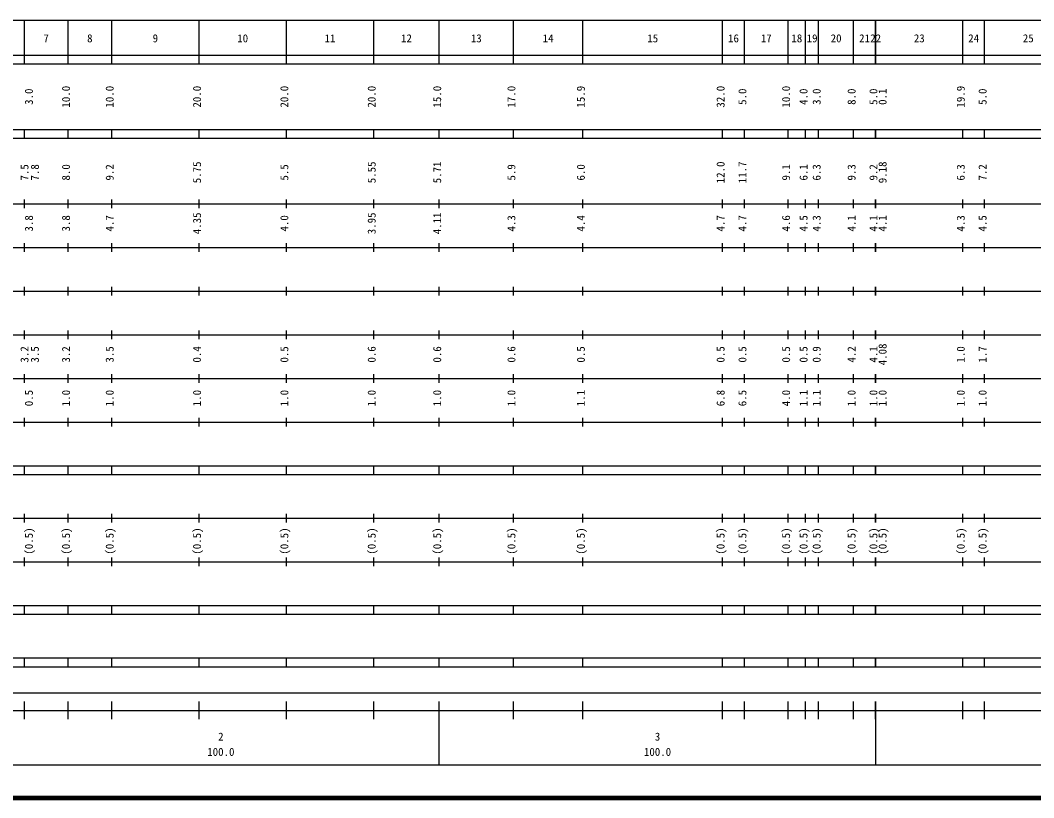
# Model space of a CAD drawing. Units: millimetres on the paper, enlarged 1000 times. Extents: x 40000 to 680000, y 20000 to 380000.
# Drawn here: x 172067 to 404153, y 20000 to 198000 of the extents above; entities that cross this region are included whole.
import ezdxf
from ezdxf.enums import TextEntityAlignment as Align

# ---------------------------------------------------------------- set-up
doc = ezdxf.new("R2010")
doc.units = ezdxf.units.MM
doc.header["$LTSCALE"] = 1000
doc.layers.add('M-TTL', color=2, linetype='Continuous', lineweight=140)
doc.layers.add('M-TTL-BAND', color=7, linetype='Continuous', lineweight=25)
doc.styles.add('ＭＳ ゴシック', font='')
doc.styles.get('ＭＳ ゴシック').set_extended_font_data('MS Gothic')

msp = doc.modelspace()

# ---------------------------------------------------------------- linework, layer by layer
at = {"layer": 'M-TTL'}
msp.add_line((40000, 20000), (680000, 20000), dxfattribs=at)
at = {"layer": 'M-TTL-BAND'}
for p, q in [((68000, 198000), (579000, 198000)), ((173000, 188000), (173000, 198000)), ((183000, 188000), (183000, 198000)), ((193000, 188000), (193000, 198000)), ((213000, 188000), (213000, 198000)), ((233000, 188000), (233000, 198000)), ((253000, 188000), (253000, 198000)), ((268000, 188000), (268000, 198000)), ((285000, 188000), (285000, 198000)), ((300900, 188000), (300900, 198000)), ((332900, 188000), (332900, 198000)), ((337900, 188000), (337900, 198000)), ((347900, 188000), (347900, 198000)), ((351900, 188000), (351900, 198000)), ((354900, 188000), (354900, 198000)), ((362900, 188000), (362900, 198000)), ((367900, 188000), (367900, 198000)), ((368000, 188000), (368000, 198000)), ((387900, 188000), (387900, 198000)), ((392900, 188000), (392900, 198000)), ((40000, 190000), (579000, 190000)), ((40000, 188000), (579000, 188000)), ((40000, 173000), (579000, 173000)), ((173000, 171000), (173000, 173000)), ((183000, 171000), (183000, 173000)), ((193000, 171000), (193000, 173000)), ((213000, 171000), (213000, 173000)), ((233000, 171000), (233000, 173000)), ((253000, 171000), (253000, 173000)), ((268000, 171000), (268000, 173000)), ((285000, 171000), (285000, 173000)), ((300900, 171000), (300900, 173000)), ((332900, 171000), (332900, 173000)), ((337900, 171000), (337900, 173000)), ((347900, 171000), (347900, 173000)), ((351900, 171000), (351900, 173000)), ((354900, 171000), (354900, 173000)), ((362900, 171000), (362900, 173000)), ((367900, 171000), (367900, 173000)), ((368000, 171000), (368000, 173000)), ((387900, 171000), (387900, 173000)), ((392900, 171000), (392900, 173000)), ((40000, 171000), (579000, 171000)), ((40000, 156000), (579000, 156000)), ((173000, 155000), (173000, 157000)), ((183000, 155000), (183000, 157000)), ((193000, 155000), (193000, 157000)), ((213000, 155000), (213000, 157000)), ((233000, 155000), (233000, 157000)), ((253000, 155000), (253000, 157000)), ((268000, 155000), (268000, 157000)), ((285000, 155000), (285000, 157000)), ((300900, 155000), (300900, 157000)), ((332900, 155000), (332900, 157000)), ((337900, 155000), (337900, 157000)), ((347900, 155000), (347900, 157000)), ((351900, 155000), (351900, 157000)), ((354900, 155000), (354900, 157000)), ((362900, 155000), (362900, 157000)), ((367900, 155000), (367900, 157000)), ((368000, 155000), (368000, 157000)), ((387900, 155000), (387900, 157000)), ((392900, 155000), (392900, 157000)), ((173000, 145000), (173000, 147000)), ((183000, 145000), (183000, 147000)), ((193000, 145000), (193000, 147000)), ((213000, 145000), (213000, 147000)), ((233000, 145000), (233000, 147000)), ((253000, 145000), (253000, 147000)), ((268000, 145000), (268000, 147000)), ((285000, 145000), (285000, 147000)), ((300900, 145000), (300900, 147000)), ((332900, 145000), (332900, 147000)), ((337900, 145000), (337900, 147000)), ((347900, 145000), (347900, 147000)), ((351900, 145000), (351900, 147000)), ((354900, 145000), (354900, 147000)), ((362900, 145000), (362900, 147000)), ((367900, 145000), (367900, 147000)), ((368000, 145000), (368000, 147000)), ((387900, 145000), (387900, 147000)), ((392900, 145000), (392900, 147000)), ((46000, 146000), (579000, 146000)), ((173000, 135000), (173000, 137000)), ((183000, 135000), (183000, 137000)), ((193000, 135000), (193000, 137000)), ((213000, 135000), (213000, 137000)), ((233000, 135000), (233000, 137000)), ((253000, 135000), (253000, 137000)), ((268000, 135000), (268000, 137000)), ((285000, 135000), (285000, 137000)), ((300900, 135000), (300900, 137000)), ((332900, 135000), (332900, 137000)), ((337900, 135000), (337900, 137000)), ((347900, 135000), (347900, 137000)), ((351900, 135000), (351900, 137000)), ((354900, 135000), (354900, 137000)), ((362900, 135000), (362900, 137000)), ((367900, 135000), (367900, 137000)), ((368000, 135000), (368000, 137000)), ((387900, 135000), (387900, 137000)), ((392900, 135000), (392900, 137000)), ((52000, 136000), (579000, 136000)), ((46000, 126000), (579000, 126000)), ((173000, 125000), (173000, 127000)), ((183000, 125000), (183000, 127000)), ((193000, 125000), (193000, 127000)), ((213000, 125000), (213000, 127000)), ((233000, 125000), (233000, 127000)), ((253000, 125000), (253000, 127000)), ((268000, 125000), (268000, 127000)), ((285000, 125000), (285000, 127000)), ((300900, 125000), (300900, 127000)), ((332900, 125000), (332900, 127000)), ((337900, 125000), (337900, 127000)), ((347900, 125000), (347900, 127000)), ((351900, 125000), (351900, 127000)), ((354900, 125000), (354900, 127000)), ((362900, 125000), (362900, 127000)), ((367900, 125000), (367900, 127000)), ((368000, 125000), (368000, 127000)), ((387900, 125000), (387900, 127000)), ((392900, 125000), (392900, 127000)), ((173000, 115000), (173000, 117000)), ((183000, 115000), (183000, 117000)), ((193000, 115000), (193000, 117000)), ((213000, 115000), (213000, 117000)), ((233000, 115000), (233000, 117000)), ((253000, 115000), (253000, 117000)), ((268000, 115000), (268000, 117000)), ((285000, 115000), (285000, 117000)), ((300900, 115000), (300900, 117000)), ((332900, 115000), (332900, 117000)), ((337900, 115000), (337900, 117000)), ((347900, 115000), (347900, 117000)), ((351900, 115000), (351900, 117000)), ((354900, 115000), (354900, 117000)), ((362900, 115000), (362900, 117000)), ((367900, 115000), (367900, 117000)), ((368000, 115000), (368000, 117000)), ((387900, 115000), (387900, 117000)), ((392900, 115000), (392900, 117000)), ((52000, 116000), (579000, 116000)), ((173000, 105000), (173000, 107000)), ((183000, 105000), (183000, 107000)), ((193000, 105000), (193000, 107000)), ((213000, 105000), (213000, 107000)), ((233000, 105000), (233000, 107000)), ((253000, 105000), (253000, 107000)), ((268000, 105000), (268000, 107000)), ((285000, 105000), (285000, 107000)), ((300900, 105000), (300900, 107000)), ((332900, 105000), (332900, 107000)), ((337900, 105000), (337900, 107000)), ((347900, 105000), (347900, 107000)), ((351900, 105000), (351900, 107000)), ((354900, 105000), (354900, 107000)), ((362900, 105000), (362900, 107000)), ((367900, 105000), (367900, 107000)), ((368000, 105000), (368000, 107000)), ((387900, 105000), (387900, 107000)), ((392900, 105000), (392900, 107000)), ((46000, 106000), (579000, 106000)), ((40000, 96000), (579000, 96000)), ((173000, 94000), (173000, 96000)), ((183000, 94000), (183000, 96000)), ((193000, 94000), (193000, 96000)), ((213000, 94000), (213000, 96000)), ((233000, 94000), (233000, 96000)), ((253000, 94000), (253000, 96000)), ((268000, 94000), (268000, 96000)), ((285000, 94000), (285000, 96000)), ((300900, 94000), (300900, 96000)), ((332900, 94000), (332900, 96000)), ((337900, 94000), (337900, 96000)), ((347900, 94000), (347900, 96000)), ((351900, 94000), (351900, 96000)), ((354900, 94000), (354900, 96000)), ((362900, 94000), (362900, 96000)), ((367900, 94000), (367900, 96000)), ((368000, 94000), (368000, 96000)), ((387900, 94000), (387900, 96000)), ((392900, 94000), (392900, 96000)), ((40000, 94000), (579000, 94000)), ((49000, 84000), (579000, 84000)), ((173000, 83000), (173000, 85000)), ((183000, 83000), (183000, 85000)), ((193000, 83000), (193000, 85000)), ((213000, 83000), (213000, 85000)), ((233000, 83000), (233000, 85000)), ((253000, 83000), (253000, 85000)), ((268000, 83000), (268000, 85000)), ((285000, 83000), (285000, 85000)), ((300900, 83000), (300900, 85000)), ((332900, 83000), (332900, 85000)), ((337900, 83000), (337900, 85000)), ((347900, 83000), (347900, 85000)), ((351900, 83000), (351900, 85000)), ((354900, 83000), (354900, 85000)), ((362900, 83000), (362900, 85000)), ((367900, 83000), (367900, 85000)), ((368000, 83000), (368000, 85000)), ((387900, 83000), (387900, 85000)), ((392900, 83000), (392900, 85000)), ((173000, 73000), (173000, 75000)), ((183000, 73000), (183000, 75000)), ((193000, 73000), (193000, 75000)), ((213000, 73000), (213000, 75000)), ((233000, 73000), (233000, 75000)), ((253000, 73000), (253000, 75000)), ((268000, 73000), (268000, 75000)), ((285000, 73000), (285000, 75000)), ((300900, 73000), (300900, 75000)), ((332900, 73000), (332900, 75000)), ((337900, 73000), (337900, 75000)), ((347900, 73000), (347900, 75000)), ((351900, 73000), (351900, 75000)), ((354900, 73000), (354900, 75000)), ((362900, 73000), (362900, 75000)), ((367900, 73000), (367900, 75000)), ((368000, 73000), (368000, 75000)), ((387900, 73000), (387900, 75000)), ((392900, 73000), (392900, 75000)), ((40000, 74000), (579000, 74000)), ((40000, 64000), (579000, 64000)), ((173000, 62000), (173000, 64000)), ((183000, 62000), (183000, 64000)), ((193000, 62000), (193000, 64000)), ((213000, 62000), (213000, 64000)), ((233000, 62000), (233000, 64000)), ((253000, 62000), (253000, 64000)), ((268000, 62000), (268000, 64000)), ((285000, 62000), (285000, 64000)), ((300900, 62000), (300900, 64000)), ((332900, 62000), (332900, 64000)), ((337900, 62000), (337900, 64000)), ((347900, 62000), (347900, 64000)), ((351900, 62000), (351900, 64000)), ((354900, 62000), (354900, 64000)), ((362900, 62000), (362900, 64000)), ((367900, 62000), (367900, 64000)), ((368000, 62000), (368000, 64000)), ((387900, 62000), (387900, 64000)), ((392900, 62000), (392900, 64000)), ((40000, 62000), (579000, 62000)), ((40000, 52000), (579000, 52000)), ((173000, 50000), (173000, 52000)), ((183000, 50000), (183000, 52000)), ((193000, 50000), (193000, 52000)), ((213000, 50000), (213000, 52000)), ((233000, 50000), (233000, 52000)), ((253000, 50000), (253000, 52000)), ((268000, 50000), (268000, 52000)), ((285000, 50000), (285000, 52000)), ((300900, 50000), (300900, 52000)), ((332900, 50000), (332900, 52000)), ((337900, 50000), (337900, 52000)), ((347900, 50000), (347900, 52000)), ((351900, 50000), (351900, 52000)), ((354900, 50000), (354900, 52000)), ((362900, 50000), (362900, 52000)), ((367900, 50000), (367900, 52000)), ((368000, 50000), (368000, 52000)), ((387900, 50000), (387900, 52000)), ((392900, 50000), (392900, 52000)), ((40000, 50000), (579000, 50000)), ((71000, 44000), (565000, 44000)), ((173000, 38000), (173000, 42000)), ((183000, 38000), (183000, 42000)), ((193000, 38000), (193000, 42000)), ((213000, 38000), (213000, 42000)), ((233000, 38000), (233000, 42000)), ((253000, 38000), (253000, 42000)), ((268000, 27500), (268000, 42000)), ((285000, 38000), (285000, 42000)), ((300900, 38000), (300900, 42000)), ((332900, 38000), (332900, 42000)), ((337900, 38000), (337900, 42000)), ((347900, 38000), (347900, 42000)), ((351900, 38000), (351900, 42000)), ((354900, 38000), (354900, 42000)), ((362900, 38000), (362900, 42000)), ((367900, 38000), (367900, 42000)), ((368000, 27500), (368000, 42000)), ((387900, 38000), (387900, 42000)), ((392900, 38000), (392900, 42000)), ((40000, 40000), (579000, 40000)), ((68000, 27500), (579000, 27500))]:
    msp.add_line(p, q, dxfattribs=at)

# ---------------------------------------------------------------- texts
at = {"layer": 'M-TTL-BAND', "style": 'ＭＳ ゴシック'}
for s, p in [('7', (178000, 192405)), ('8', (188000, 192405)), ('9', (203000, 192405)), ('10', (223000, 192405)), ('11', (243000, 192405)), ('12', (260500, 192405)), ('13', (276500, 192405)), ('14', (292950, 192405)), ('15', (316900, 192405)), ('16', (335400, 192405)), ('17', (342900, 192405)), ('18', (349900, 192405)), ('19', (353400, 192405)), ('20', (358900, 192405)), ('21', (365400, 192405)), ('22', (367950, 192405)), ('23', (377950, 192405)), ('24', (390400, 192405)), ('25', (402900, 192405)), ('2', (218000, 32523)), ('3', (318000, 32523)), ('100.0', (218000, 29033)), ('100.0', (318000, 29033))]:
    msp.add_text(s, height=1833, dxfattribs=at).set_placement(p, align=Align.BOTTOM_CENTER)
for s, p in [('3.0', (175500, 180500)), ('10.0', (184000, 180500)), ('10.0', (194000, 180500)), ('20.0', (214000, 180500)), ('20.0', (234000, 180500)), ('20.0', (254000, 180500)), ('15.0', (269000, 180500)), ('17.0', (286000, 180500)), ('15.9', (301900, 180500)), ('32.0', (333900, 180500)), ('5.0', (338900, 180500)), ('10.0', (348900, 180500)), ('4.0', (352900, 180500)), ('3.0', (355900, 180500)), ('8.0', (363900, 180500)), ('5.0', (368900, 180500)), ('0.1', (371000, 180500)), ('19.9', (388900, 180500)), ('5.0', (393900, 180500)), ('7.5', (174500, 163174)), ('7.8', (176870, 163174)), ('8.0', (184000, 163174)), ('9.2', (194000, 163174)), ('5.75', (214000, 163174)), ('5.5', (234000, 163174)), ('5.55', (254000, 163174)), ('5.71', (269000, 163174)), ('5.9', (286000, 163174)), ('6.0', (301900, 163174)), ('12.0', (333900, 163174)), ('11.7', (338900, 163174)), ('9.1', (348900, 163174)), ('6.1', (352900, 163174)), ('6.3', (355900, 163174)), ('9.3', (363900, 163174)), ('9.2', (368900, 163174)), ('9.18', (371000, 163174)), ('6.3', (388900, 163174)), ('7.2', (393900, 163174)), ('3.8', (175500, 151500)), ('3.8', (184000, 151500)), ('4.7', (194000, 151500)), ('4.35', (214000, 151500)), ('4.0', (234000, 151500)), ('3.95', (254000, 151500)), ('4.11', (269000, 151500)), ('4.3', (286000, 151500)), ('4.4', (301900, 151500)), ('4.7', (333900, 151500)), ('4.7', (338900, 151500)), ('4.6', (348900, 151500)), ('4.5', (352900, 151500)), ('4.3', (355900, 151500)), ('4.1', (363900, 151500)), ('4.1', (368900, 151500)), ('4.1', (371000, 151500)), ('4.3', (388900, 151500)), ('4.5', (393900, 151500)), ('3.2', (174500, 121500)), ('3.5', (176870, 121500)), ('3.2', (184000, 121500)), ('3.5', (194000, 121500)), ('0.4', (214000, 121500)), ('0.5', (234000, 121500)), ('0.6', (254000, 121500)), ('0.6', (269000, 121500)), ('0.6', (286000, 121500)), ('0.5', (301900, 121500)), ('0.5', (333900, 121500)), ('0.5', (338900, 121500)), ('0.5', (348900, 121500)), ('0.5', (352900, 121500)), ('0.9', (355900, 121500)), ('4.2', (363900, 121500)), ('4.1', (368900, 121500)), ('4.08', (371000, 121500)), ('1.0', (388900, 121500)), ('1.7', (393900, 121500)), ('0.5', (175500, 111500)), ('1.0', (184000, 111500)), ('1.0', (194000, 111500)), ('1.0', (214000, 111500)), ('1.0', (234000, 111500)), ('1.0', (254000, 111500)), ('1.0', (269000, 111500)), ('1.0', (286000, 111500)), ('1.1', (301900, 111500)), ('6.8', (333900, 111500)), ('6.5', (338900, 111500)), ('4.0', (348900, 111500)), ('1.1', (352900, 111500)), ('1.1', (355900, 111500)), ('1.0', (363900, 111500)), ('1.0', (368900, 111500)), ('1.0', (371000, 111500)), ('1.0', (388900, 111500)), ('1.0', (393900, 111500)), ('(0.5)', (175500, 78764)), ('(0.5)', (184000, 78764)), ('(0.5)', (194000, 78764)), ('(0.5)', (214000, 78764)), ('(0.5)', (234000, 78764)), ('(0.5)', (254000, 78764)), ('(0.5)', (269000, 78764)), ('(0.5)', (286000, 78764)), ('(0.5)', (301900, 78764)), ('(0.5)', (333900, 78764)), ('(0.5)', (338900, 78764)), ('(0.5)', (348900, 78764)), ('(0.5)', (352900, 78764)), ('(0.5)', (355900, 78764)), ('(0.5)', (363900, 78764)), ('(0.5)', (368900, 78764)), ('(0.5)', (371000, 78764)), ('(0.5)', (388900, 78764)), ('(0.5)', (393900, 78764))]:
    msp.add_text(s, height=1833, rotation=90, dxfattribs=at).set_placement(p, align=Align.BOTTOM_CENTER)

doc.saveas('drawing.dxf')
